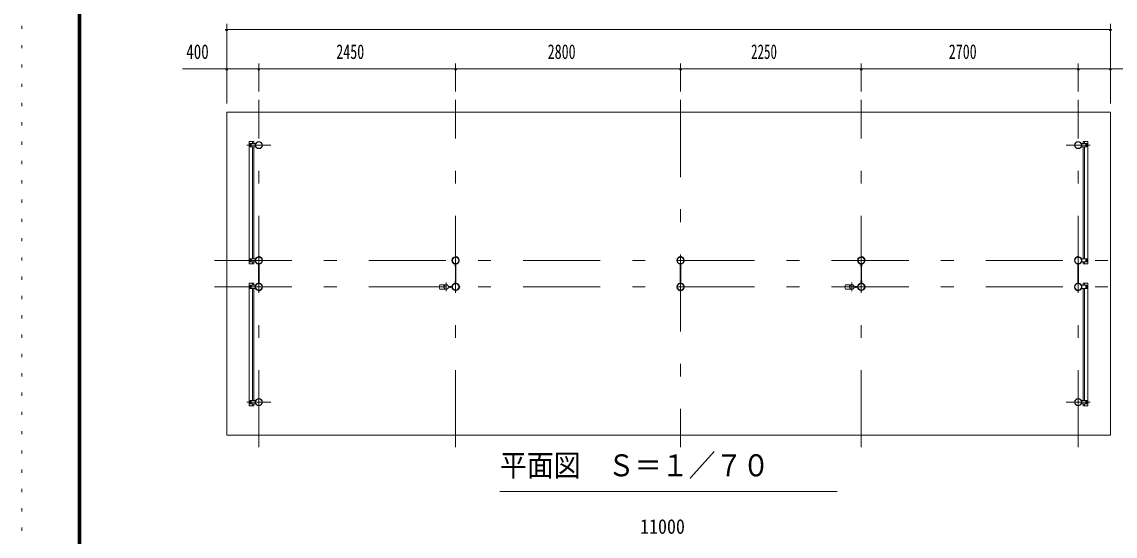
# Model space of a CAD drawing. Units: millimetres, scale not verified, with parts at other scales. Extents: x -34086 to 34091, y -14700 to 14700.
# Drawn here: x -7489 to 6120, y -5647 to 748 of the extents above; entities that cross this region are included whole.
import ezdxf
from ezdxf.enums import TextEntityAlignment as Align

# ---------------------------------------------------------------- set-up
doc = ezdxf.new("R2010")
doc.units = ezdxf.units.MM
doc.header["$LTSCALE"] = 80
doc.linetypes.add('USER3', pattern=[24, 12, -5, 2, -5])
doc.linetypes.add('USER4', pattern=[3, 0.5, -2.5])
for name, color, linetype, lineweight in [('0-2_1-07BOLD', 7, 'Continuous', 18), ('0-3_1-27CENTER', 3, 'USER3', 18), ('0-5_1-57DIM', 3, 'Continuous', 18), ('0-C_F-F1PAPER', 5, 'Continuous', 18), ('0-D_F-E_J_ADD', 5, 'USER4', 18)]:
    doc.layers.add(name, color=color, linetype=linetype, lineweight=lineweight)
doc.styles.add('ＭＳ ゴシック', font='')
doc.styles.get('ＭＳ ゴシック').set_extended_font_data('MS Gothic')

msp = doc.modelspace()

# ---------------------------------------------------------------- linework, layer by layer
at = {"layer": '0-2_1-07BOLD'}
for p, q in [((6060.33, -372.46), (-4939.68, -372.46)), ((6060.33, -4392.46), (6060.33, -372.46)), ((-4601.63, -738.46), (-4659.23, -738.46)), ((-4659.23, -2262.46), (-4659.23, -738.46)), ((-4649.73, -798.46), (-4649.73, -768.46)), ((-4642.12, -778.46), (-4645.01, -783.46)), ((-4645.01, -783.46), (-4642.12, -788.46)), ((-4644.73, -763.46), (-4584.23, -763.46)), ((-4644.73, -803.46), (-4584.23, -803.46)), ((-4643.23, -778.65), (-4643.23, -774.96)), ((-4643.23, -791.96), (-4643.23, -788.26)), ((-4636.34, -778.46), (-4642.12, -778.46)), ((-4635.23, -774.96), (-4635.23, -778.65)), ((-4635.23, -788.26), (-4635.23, -791.96)), ((-4619.23, -763.46), (-4619.23, -738.46)), ((-4619.23, -803.46), (-4619.23, -2197.46)), ((-4601.63, -738.46), (-4601.63, -763.46)), ((-4601.63, -2197.46), (-4601.63, -803.46)), ((-4584.23, -803.46), (-4584.23, -763.46)), ((5765.38, -763.46), (5704.88, -763.46)), ((5722.28, -738.46), (5779.88, -738.46)), ((5722.28, -738.46), (5722.28, -763.46)), ((5722.28, -2197.46), (5722.28, -803.46)), ((5739.88, -763.46), (5739.88, -738.46)), ((5739.88, -803.46), (5739.88, -2197.46)), ((5756.99, -778.46), (5754.11, -783.46)), ((5754.11, -783.46), (5756.99, -788.46)), ((5755.88, -774.96), (5755.88, -778.65)), ((5755.88, -788.26), (5755.88, -791.96)), ((5756.99, -788.46), (5762.77, -788.46)), ((5763.88, -778.65), (5763.88, -774.96)), ((5763.88, -791.96), (5763.88, -788.26)), ((5770.38, -798.46), (5770.38, -768.46)), ((-4601.63, -2262.46), (-4659.23, -2262.46)), ((-4649.73, -2202.46), (-4649.73, -2232.46)), ((-4644.73, -2237.46), (-4584.23, -2237.46)), ((-4643.23, -2208.95), (-4643.23, -2212.65)), ((-4643.23, -2222.26), (-4643.23, -2225.96)), ((-4636.34, -2212.46), (-4642.12, -2212.46)), ((-4636.34, -2222.46), (-4642.12, -2222.46)), ((-4633.46, -2217.46), (-4636.34, -2212.46)), ((-4636.34, -2222.46), (-4633.46, -2217.46)), ((-4635.23, -2212.65), (-4635.23, -2208.95)), ((-4635.23, -2225.96), (-4635.23, -2222.26)), ((-4619.23, -2237.46), (-4619.23, -2262.46)), ((-4601.63, -2262.46), (-4601.63, -2237.46)), ((-4544.28, -2292.46), (-4544.28, -2263.38)), ((-4544.28, -2292.46), (-4542.67, -2292.46)), ((-4542.67, -2261.91), (-4542.67, -2503.01)), ((-4536.67, -2503.01), (-4536.67, -2261.91)), ((-4536.67, -2292.46), (-4535.07, -2292.46)), ((-4535.07, -2292.46), (-4535.07, -2263.38)), ((-2094.28, -2292.46), (-2094.28, -2263.38)), ((-2094.28, -2292.46), (-2092.67, -2292.46)), ((-2092.67, -2261.91), (-2092.67, -2503.01)), ((-2086.68, -2503.01), (-2086.68, -2261.91)), ((705.72, -2292.46), (705.72, -2263.38)), ((705.72, -2292.46), (707.33, -2292.46)), ((707.33, -2261.91), (707.33, -2503.01)), ((713.33, -2503.01), (713.33, -2261.91)), ((713.33, -2292.46), (714.93, -2292.46)), ((714.93, -2292.46), (714.93, -2263.38)), ((2955.73, -2292.46), (2955.73, -2263.38)), ((2955.73, -2292.46), (2957.33, -2292.46)), ((2957.33, -2261.91), (2957.33, -2503.01)), ((2963.33, -2503.01), (2963.33, -2261.91)), ((2963.33, -2292.46), (2964.93, -2292.46)), ((2964.93, -2292.46), (2964.93, -2263.38)), ((5657.32, -2503.01), (5657.32, -2261.91)), ((5663.32, -2261.91), (5663.32, -2503.01)), ((5664.92, -2292.46), (5663.32, -2292.46)), ((5664.92, -2292.46), (5664.92, -2263.38)), ((5704.88, -2197.46), (5704.88, -2237.46)), ((5765.38, -2197.46), (5704.88, -2197.46)), ((5765.38, -2237.46), (5704.88, -2237.46)), ((5722.28, -2262.46), (5722.28, -2237.46)), ((5739.88, -2237.46), (5739.88, -2262.46)), ((5754.11, -2217.46), (5756.99, -2212.46)), ((5756.99, -2222.46), (5754.11, -2217.46)), ((5755.88, -2212.65), (5755.88, -2208.95)), ((5755.88, -2225.96), (5755.88, -2222.26)), ((5756.99, -2212.46), (5762.77, -2212.46)), ((5763.88, -2208.95), (5763.88, -2212.65)), ((5763.88, -2222.26), (5763.88, -2225.96)), ((5770.38, -2202.46), (5770.38, -2232.46)), ((-4659.23, -2502.46), (-4659.23, -4026.46)), ((-4601.63, -2502.46), (-4659.23, -2502.46)), ((-4649.73, -2562.46), (-4649.73, -2532.46)), ((-4642.12, -2542.46), (-4645.01, -2547.46)), ((-4645.01, -2547.46), (-4642.12, -2552.46)), ((-4644.73, -2527.46), (-4584.23, -2527.46)), ((-4644.73, -2567.46), (-4584.23, -2567.46)), ((-4643.23, -2542.66), (-4643.23, -2538.96)), ((-4643.23, -2555.96), (-4643.23, -2552.26)), ((-4636.35, -2542.46), (-4642.12, -2542.46)), ((-4635.23, -2538.96), (-4635.23, -2542.66)), ((-4635.23, -2552.26), (-4635.23, -2555.96)), ((-4619.23, -2527.46), (-4619.23, -2502.46)), ((-4619.23, -3961.46), (-4619.23, -2567.46)), ((-4601.63, -2502.46), (-4601.63, -2527.46)), ((-4601.63, -2567.46), (-4601.63, -3961.46)), ((-4584.23, -2567.46), (-4584.23, -2527.46)), ((-4544.28, -2472.46), (-4544.28, -2501.54)), ((-4544.28, -2472.46), (-4542.67, -2472.46)), ((-2217.19, -2519.96), (-2284.78, -2519.96)), ((-2217.19, -2574.96), (-2284.78, -2574.96)), ((-2180.34, -2544.45), (-2134.13, -2544.45)), ((-2180.34, -2550.45), (-2134.13, -2550.45)), ((-2178.94, -2542.85), (-2135.6, -2542.85)), ((-2178.94, -2552.06), (-2135.6, -2552.06)), ((-2094.28, -2472.46), (-2092.67, -2472.46)), ((-2094.28, -2472.46), (-2094.28, -2501.54)), ((-2086.68, -2472.46), (-2085.07, -2472.46)), ((-2085.07, -2472.46), (-2085.07, -2501.54)), ((705.72, -2472.46), (705.72, -2501.54)), ((705.72, -2472.46), (707.33, -2472.46)), ((2832.81, -2519.95), (2765.23, -2519.95)), ((2832.81, -2574.95), (2765.23, -2574.95)), ((2869.67, -2544.45), (2915.88, -2544.45)), ((2869.67, -2550.45), (2915.88, -2550.45)), ((2871.06, -2542.85), (2914.41, -2542.85)), ((2871.06, -2552.06), (2914.41, -2552.06)), ((2955.73, -2472.46), (2955.73, -2501.54)), ((2955.73, -2472.46), (2957.33, -2472.46)), ((5655.72, -2472.46), (5655.72, -2501.54)), ((5657.32, -2472.46), (5655.72, -2472.46)), ((5664.92, -2472.46), (5663.32, -2472.46)), ((5664.92, -2472.46), (5664.92, -2501.54)), ((5704.88, -2567.46), (5704.88, -2527.46)), ((5765.38, -2527.46), (5704.88, -2527.46)), ((5765.38, -2567.46), (5704.88, -2567.46)), ((5722.28, -2502.46), (5722.28, -2527.46)), ((5722.28, -2567.46), (5722.28, -3961.46)), ((5739.88, -2527.46), (5739.88, -2502.46)), ((5739.88, -3961.46), (5739.88, -2567.46)), ((5755.88, -2538.96), (5755.88, -2542.66)), ((5755.88, -2552.26), (5755.88, -2555.96)), ((5756.99, -2542.46), (5762.76, -2542.46)), ((5756.99, -2552.46), (5762.76, -2552.46)), ((5762.76, -2542.46), (5765.65, -2547.46)), ((5765.65, -2547.46), (5762.76, -2552.46)), ((5763.88, -2542.66), (5763.88, -2538.96)), ((5763.88, -2555.96), (5763.88, -2552.26)), ((5770.38, -2562.46), (5770.38, -2532.46)), ((-4601.63, -4026.46), (-4659.23, -4026.46)), ((-4649.73, -3966.46), (-4649.73, -3996.46)), ((-4644.73, -4001.46), (-4584.23, -4001.46)), ((-4643.23, -3972.96), (-4643.23, -3976.65)), ((-4643.23, -3986.26), (-4643.23, -3989.96)), ((-4636.35, -3976.46), (-4642.12, -3976.46)), ((-4636.35, -3986.46), (-4642.12, -3986.46)), ((-4633.46, -3981.46), (-4636.35, -3976.46)), ((-4636.35, -3986.46), (-4633.46, -3981.46)), ((-4635.23, -3976.65), (-4635.23, -3972.96)), ((-4635.23, -3989.96), (-4635.23, -3986.26)), ((-4619.23, -4001.46), (-4619.23, -4026.46)), ((-4601.63, -4026.46), (-4601.63, -4001.46)), ((5765.38, -4001.46), (5704.88, -4001.46)), ((5722.28, -4026.46), (5722.28, -4001.46)), ((5722.28, -4026.46), (5779.88, -4026.46)), ((5739.88, -4001.46), (5739.88, -4026.46)), ((5755.88, -3976.65), (5755.88, -3972.96)), ((5755.88, -3989.96), (5755.88, -3986.26)), ((5756.99, -3986.46), (5762.76, -3986.46)), ((5765.65, -3981.46), (5762.76, -3976.46)), ((5762.76, -3986.46), (5765.65, -3981.46)), ((5763.88, -3972.96), (5763.88, -3976.65)), ((5763.88, -3986.26), (5763.88, -3989.96)), ((5770.38, -3966.46), (5770.38, -3996.46))]:
    msp.add_line(p, q, dxfattribs=at)
for points in [[(6060.33, -4392.46), (-4939.68, -4392.46), (-4939.68, -372.46)], [(-4636.34, -778.46), (-4633.46, -783.46), (-4636.34, -788.46), (-4642.12, -788.46)], [(5765.38, -803.46), (5704.88, -803.46), (5704.88, -763.46)], [(5722.28, -2262.46), (5779.88, -2262.46), (5779.88, -738.46)], [(5756.99, -778.46), (5762.76, -778.46), (5765.65, -783.46), (5762.77, -788.46)], [(-4642.12, -2222.46), (-4645.01, -2217.46), (-4642.12, -2212.46)], [(-4644.73, -2197.46), (-4584.23, -2197.46), (-4584.23, -2237.46)], [(-2086.68, -2292.46), (-2085.07, -2292.46), (-2085.07, -2263.38)], [(5657.32, -2292.46), (5655.72, -2292.46), (5655.72, -2263.38)], [(5756.99, -2222.46), (5762.76, -2222.46), (5765.65, -2217.46), (5762.77, -2212.46)], [(-4636.35, -2542.46), (-4633.46, -2547.46), (-4636.35, -2552.46), (-4642.12, -2552.46)], [(-4536.67, -2472.46), (-4535.07, -2472.46), (-4535.07, -2501.54)], [(713.33, -2472.46), (714.93, -2472.46), (714.93, -2501.54)], [(2963.33, -2472.46), (2964.93, -2472.46), (2964.93, -2501.54)], [(5722.28, -2502.46), (5779.88, -2502.46), (5779.88, -4026.46)], [(5756.99, -2542.46), (5754.1, -2547.46), (5756.99, -2552.46)], [(-4642.12, -3986.46), (-4645.01, -3981.46), (-4642.12, -3976.46)], [(-4644.73, -3961.46), (-4584.23, -3961.46), (-4584.23, -4001.46)], [(5765.38, -3961.46), (5704.88, -3961.46), (5704.88, -4001.46)], [(5756.99, -3986.46), (5754.1, -3981.46), (5756.99, -3976.46), (5762.76, -3976.46)]]:
    msp.add_lwpolyline(points, dxfattribs=at)
for centre, radius in [((-4639.23, -783.46), 6.25), ((-4639.23, -783.46), 4.9), ((-4539.68, -783.46), 44.55), ((-4539.68, -783.46), 40.35), ((5660.33, -783.46), 44.55), ((5660.33, -783.46), 40.35), ((5759.88, -783.46), 6.25), ((5759.88, -783.46), 4.9), ((-4539.68, -2217.46), 44.55), ((-4539.68, -2217.46), 40.35), ((-4539.68, -2169.06), 2.25), ((-2089.68, -2217.46), 44.55), ((-2089.68, -2217.46), 40.35), ((-2089.68, -2169.06), 2.25), ((710.32, -2217.46), 44.55), ((710.32, -2217.46), 40.35), ((710.32, -2169.06), 3.85), ((710.32, -2169.06), 2.25), ((2960.33, -2217.46), 44.55), ((2960.33, -2217.46), 40.35), ((2960.33, -2169.06), 2.25), ((5660.33, -2217.46), 44.55), ((5660.33, -2217.46), 40.35), ((5660.33, -2169.06), 2.25), ((-4639.23, -2217.46), 6.25), ((-4639.23, -2217.46), 4.9), ((5759.88, -2217.46), 6.25), ((5759.88, -2217.46), 4.9), ((-4639.23, -2547.46), 6.25), ((-4639.23, -2547.46), 4.9), ((-4539.68, -2547.46), 44.55), ((-4539.68, -2547.46), 40.35), ((-2239.03, -2547.46), 2.25), ((-2207.68, -2547.46), 27.5), ((-2089.68, -2547.46), 46.15), ((-2089.68, -2547.46), 44.55), ((-2089.68, -2547.46), 40.35), ((-2041.28, -2547.46), 2.25), ((710.32, -2547.46), 44.55), ((710.32, -2547.46), 40.35), ((2810.98, -2547.46), 2.25), ((2842.33, -2547.46), 27.5), ((2960.33, -2547.46), 46.15), ((2960.33, -2547.46), 44.55), ((2960.33, -2547.46), 40.35), ((3008.73, -2547.46), 2.25), ((5660.33, -2547.46), 44.55), ((5660.33, -2547.46), 40.35), ((5759.88, -2547.46), 6.25), ((5759.88, -2547.46), 4.9), ((-4539.68, -2595.86), 2.25), ((-2089.68, -2595.86), 2.25), ((710.32, -2595.86), 3.85), ((710.32, -2595.86), 2.25), ((2960.33, -2595.86), 2.25), ((5660.33, -2595.86), 2.25), ((-4539.68, -3981.46), 44.55), ((-4539.68, -3981.46), 40.35), ((5660.33, -3981.46), 44.55), ((5660.33, -3981.46), 40.35), ((-4639.23, -3981.46), 6.25), ((-4639.23, -3981.46), 4.9), ((5759.88, -3981.46), 6.25), ((5759.88, -3981.46), 4.9)]:
    msp.add_circle(centre, radius, dxfattribs=at)
for centre, radius, start, end in [((-4644.73, -768.46), 5, 90, 180), ((-4644.73, -798.46), 5, 180, 270), ((-4639.23, -774.96), 4, 0, 180), ((-4639.23, -791.96), 4, 180, 0), ((5759.88, -774.96), 4, 0, 180), ((5759.88, -791.96), 4, 180, 0), ((5765.38, -768.46), 5, 0, 90), ((5765.38, -798.46), 5, 270, 0), ((-4539.68, -2217.46), 46.15, 93.78961, 264.28209), ((-4539.68, -2169.06), 3.85, 322.09525, 270.00276), ((-4539.68, -2217.46), 46.15, 275.72758, 90.00154), ((-2089.68, -2217.46), 46.15, 93.78961, 264.28209), ((-2089.68, -2169.06), 3.85, 322.09525, 270.00276), ((-2089.68, -2217.46), 46.15, 275.72758, 90.00154), ((710.32, -2217.46), 46.15, 275.71791, 264.28209), ((2960.33, -2217.46), 46.15, 93.78961, 264.28209), ((2960.33, -2169.06), 3.85, 322.09525, 270.00276), ((2960.33, -2217.46), 46.15, 275.72758, 90.00154), ((5660.33, -2217.46), 46.15, 89.99846, 264.27242), ((5660.33, -2169.06), 3.85, 269.99724, 217.90475), ((5660.33, -2217.46), 46.15, 275.71791, 86.21039), ((-4644.73, -2202.46), 5, 90, 180), ((-4644.73, -2232.46), 5, 180, 270), ((-4639.23, -2208.95), 4, 0, 180), ((-4639.23, -2225.96), 4, 180, 0), ((5759.88, -2208.95), 4, 0, 180), ((5759.88, -2225.96), 4, 180, 0), ((5765.38, -2202.46), 5, 0, 90), ((5765.38, -2232.46), 5, 270, 0), ((-4644.73, -2532.46), 5, 90, 180), ((-4644.73, -2562.46), 5, 180, 270), ((-4639.23, -2538.96), 4, 0, 180), ((-4639.23, -2555.96), 4, 180, 0), ((-4539.68, -2547.46), 46.15, 95.71837, 266.21085), ((-4539.68, -2547.46), 46.15, 269.99892, 84.27287), ((-2249.28, -2547.46), 44.9, 142.23546, 217.76454), ((-2239.03, -2547.46), 3.85, 51.34222, 0), ((-2207.68, -2547.46), 29.1, 9.09488, 180), ((-2207.68, -2547.46), 29.1, 185.93016, 350.90877), ((-2190.27, -2547.46), 44.9, 142.23546, 160.41136), ((-2190.27, -2547.46), 44.9, 199.58864, 217.76454), ((-2041.28, -2547.46), 3.85, 180, 127.90752), ((710.32, -2547.46), 46.15, 95.71837, 84.28163), ((2800.72, -2547.46), 44.9, 142.23546, 217.76454), ((2810.98, -2547.46), 3.85, 51.34222, 0), ((2842.33, -2547.46), 29.1, 9.09488, 180), ((2842.33, -2547.46), 29.1, 185.93016, 350.90877), ((2859.73, -2547.46), 44.9, 142.23546, 160.41136), ((2859.73, -2547.46), 44.9, 199.58864, 217.76454), ((3008.73, -2547.46), 3.85, 180, 127.90752), ((5660.33, -2547.46), 46.15, 95.72713, 270.00108), ((5660.33, -2547.46), 46.15, 273.78915, 84.28163), ((5759.88, -2538.96), 4, 0, 180), ((5759.88, -2555.96), 4, 180, 0), ((5765.38, -2532.46), 5, 0, 90), ((5765.38, -2562.46), 5, 270, 0), ((-4539.68, -2595.86), 3.85, 90, 37.90752), ((-2089.68, -2595.86), 3.85, 90, 37.90752), ((2960.33, -2595.86), 3.85, 90, 37.90752), ((5660.33, -2595.86), 3.85, 142.09248, 90), ((-4644.73, -3966.46), 5, 90, 180), ((-4644.73, -3996.46), 5, 180, 270), ((-4639.23, -3972.96), 4, 0, 180), ((-4639.23, -3989.96), 4, 180, 0), ((5759.88, -3972.96), 4, 0, 180), ((5759.88, -3989.96), 4, 180, 0), ((5765.38, -3966.46), 5, 0, 90), ((5765.38, -3996.46), 5, 270, 0)]:
    msp.add_arc(centre, radius, start, end, dxfattribs=at)
at = {"layer": '0-3_1-27CENTER'}
for p, q in [((-4539.68, -4542.46), (-4539.68, -222.46)), ((-2089.68, -4542.46), (-2089.68, -222.46)), ((710.32, -222.46), (710.32, -4542.46)), ((2960.33, -4542.46), (2960.33, -222.46)), ((5660.33, -4542.46), (5660.33, -222.46)), ((-4389.68, -783.46), (-4689.68, -783.46)), ((-4639.23, -765.96), (-4639.23, -800.96)), ((5510.33, -783.46), (5810.33, -783.46)), ((5759.88, -765.96), (5759.88, -800.96)), ((-5089.68, -2217.46), (6210.33, -2217.46)), ((-4639.23, -2234.96), (-4639.23, -2199.96)), ((5759.88, -2234.96), (5759.88, -2199.96)), ((-5089.68, -2547.46), (6210.33, -2547.46)), ((-4639.23, -2529.96), (-4639.23, -2564.96)), ((-2207.68, -2492.46), (-2207.68, -2602.46)), ((-2157.2, -2558.22), (-2157.2, -2536.69)), ((2842.33, -2492.46), (2842.33, -2602.46)), ((2892.8, -2558.22), (2892.8, -2536.69)), ((5759.88, -2529.96), (5759.88, -2564.96)), ((-4389.68, -3981.46), (-4689.68, -3981.46)), ((-4639.23, -3998.96), (-4639.23, -3963.96)), ((5510.33, -3981.46), (5810.33, -3981.46)), ((5759.88, -3998.96), (5759.88, -3963.96))]:
    msp.add_line(p, q, dxfattribs=at)
at = {"layer": '0-5_1-57DIM'}
for p, q in [((-4939.68, -267.46), (-4939.68, 722.54)), ((6060.32, -267.46), (6060.32, 722.54)), ((-4925.68, 652.54), (-4953.68, 652.54)), ((-4939.68, 652.54), (6060.32, 652.54)), ((6074.32, 652.54), (6046.32, 652.54)), ((-5489.18, 162.54), (6609.82, 162.54)), ((-4925.68, 162.54), (-4953.68, 162.54)), ((-4525.68, 162.54), (-4553.68, 162.54)), ((-4539.68, -117.46), (-4539.68, 232.54)), ((-2075.68, 162.54), (-2103.68, 162.54)), ((-2089.68, -117.46), (-2089.68, 232.54)), ((724.32, 162.54), (696.32, 162.54)), ((710.32, -117.46), (710.32, 232.54)), ((2974.32, 162.54), (2946.32, 162.54)), ((2960.32, -117.46), (2960.32, 232.54)), ((5674.32, 162.54), (5646.32, 162.54)), ((5660.32, -117.46), (5660.32, 232.54)), ((6074.32, 162.54), (6046.32, 162.54)), ((2660.32, -5092.46), (-1539.68, -5092.46))]:
    msp.add_line(p, q, dxfattribs=at)
for centre in [(-4939.68, 652.54), (6060.32, 652.54), (-4939.68, 162.54), (-4539.68, 162.54), (-2089.68, 162.54), (710.32, 162.54), (2960.32, 162.54), (5660.32, 162.54), (6060.32, 162.54)]:
    msp.add_arc(centre, 14, 180, 0, dxfattribs=at)
at = {"layer": '0-C_F-F1PAPER'}
for p, q in [((-6789.13, 14140), (-6789.13, -14000)), ((-6785.63, 14136.5), (-6785.63, -13996.5)), ((-6782.13, 14133), (-6782.13, -13993)), ((-6778.63, 14129.5), (-6778.63, -13989.5)), ((-6775.13, 14126), (-6775.13, -13986)), ((-6771.63, 14122.5), (-6771.63, -13982.5)), ((-6768.13, 14119), (-6768.13, -13979)), ((-6764.63, 14115.5), (-6764.63, -13975.5)), ((-6761.13, 14112), (-6761.13, -13972)), ((-6757.63, 14108.5), (-6757.63, -13968.5)), ((-6754.13, 14105), (-6754.13, -13965))]:
    msp.add_line(p, q, dxfattribs=at)
at = {"layer": '0-D_F-E_J_ADD'}
msp.add_lwpolyline([(-7489.13, -14700), (-7489.13, 14700), (34090.87, 14700)], dxfattribs=at)

# ---------------------------------------------------------------- texts
at = {"layer": '0-5_1-57DIM', "color": 7, "style": 'ＭＳ ゴシック'}
for s, height, width, p in [('400', 182.3, 0.75, (-5442.1, 232.54)), ('2450', 182.3, 0.7, (-3575.09, 232.54)), ('2800', 182.3, 0.7, (-943.46, 232.54)), ('2250', 182.3, 0.65, (1587.97, 232.54)), ('2700', 182.3, 0.7, (4049.08, 232.54)), ('平面図\u3000Ｓ＝１／７０', 273.5, 0.9, (-1539.68, -4985.15)), ('11000', 182.3, 0.9, (206.06, -5672.46))]:
    msp.add_text(s, height=height, dxfattribs=dict(at, width=width)).set_placement(p, align=Align.BOTTOM_LEFT)

doc.saveas('drawing.dxf')
